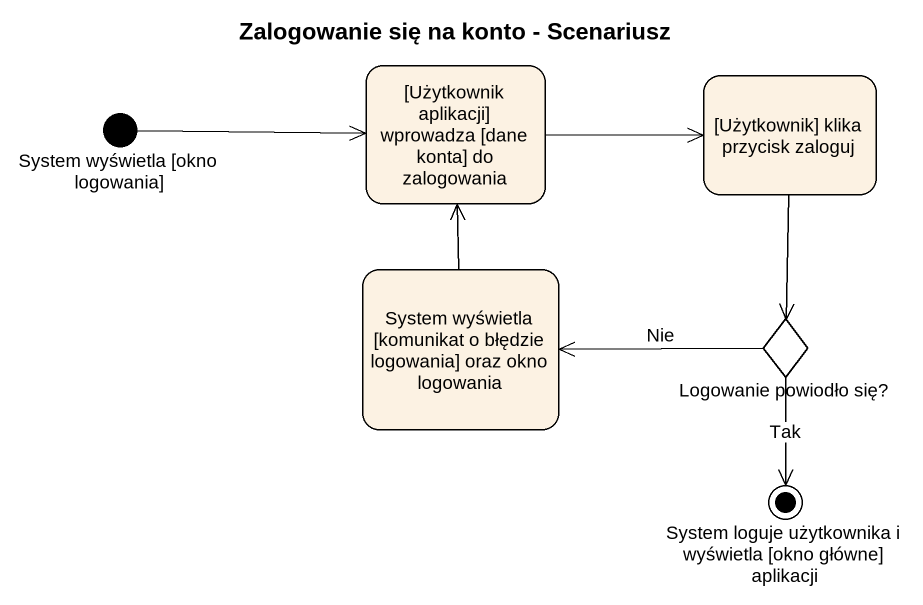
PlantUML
@startuml
title Zalogowanie się na konto - Scenariusz
hide empty description
state "System wyświetla [okno logowania]" as System_wyświetla_okno <<start>>
state "[Użytkownik aplikacji] wprowadza [dane konta] do zalogowania" as Użytkownik_aplikacji
state "[Użytkownik] klika przycisk zaloguj" as Użytkownik_klika_przycisk
state "System wyświetla [komunikat o błędzie logowania] oraz okno logowania" as System_wyświetla_komunikat
state "Logowanie powiodło się?" as Logowanie_powiodło_się <<choice>>
state "System loguje użytkownika i wyświetla [okno główne] aplikacji" as System_loguje_użytkownika_i <<end>>
System_wyświetla_okno -right-> Użytkownik_aplikacji
Użytkownik_aplikacji -right-> Użytkownik_klika_przycisk
Użytkownik_klika_przycisk --> Logowanie_powiodło_się
System_wyświetla_komunikat -up-> Użytkownik_aplikacji
Logowanie_powiodło_się -left-> System_wyświetla_komunikat : Nie
Logowanie_powiodło_się --> System_loguje_użytkownika_i : Tak
@enduml
